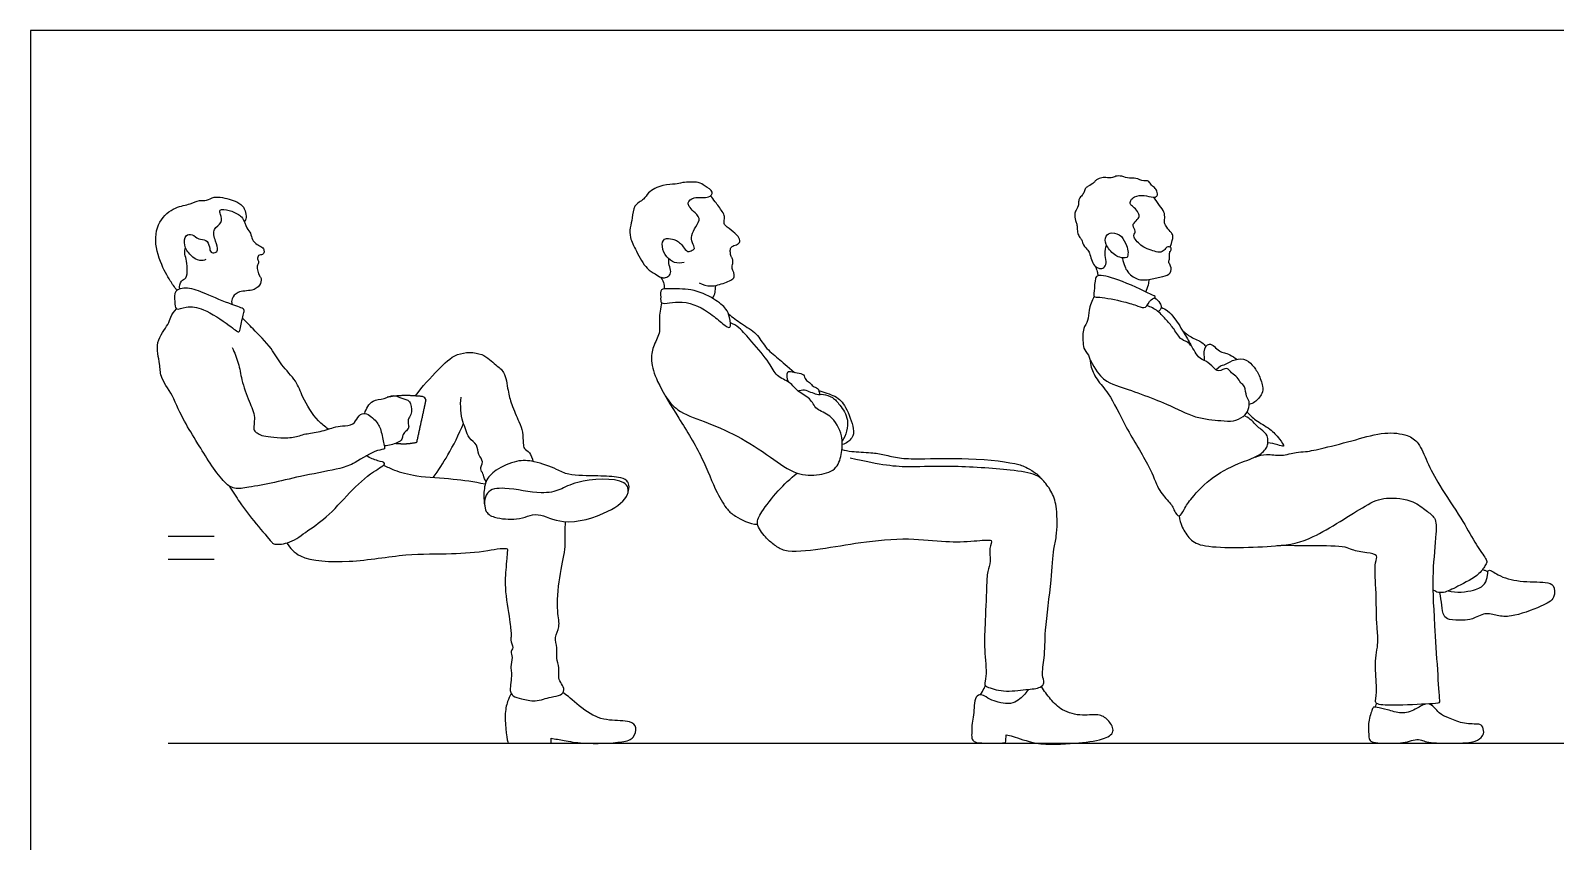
# Model space of a CAD drawing. Header units: millimetres. Extents: x 11.2 to 50.9, y -0.3 to 14.1.
# Drawn here: x 29.382 to 32.754, y 2.042 to 3.835 of the extents above; entities that cross this region are included whole.
import ezdxf

# ---------------------------------------------------------------- set-up
doc = ezdxf.new("R2010")
doc.units = ezdxf.units.MM
for name, color, linetype, true_color in [('AG-DIAGRAM', 7, 'Continuous', 0xfecc66), ('AG-GUIDE', 7, 'Continuous', 0xcccccc), ('AG-PEOPLE', 7, 'Continuous', 0x66ccff), ('X-VPRT', 6, 'Continuous', 0xff00ff)]:
    doc.layers.add(name, color=color, linetype=linetype, true_color=true_color)

msp = doc.modelspace()

# ---------------------------------------------------------------- linework, layer by layer
at = {"layer": 'AG-DIAGRAM'}
msp.add_line((29.6864, 2.2599), (38.5256, 2.2599), dxfattribs=at)
at = {"layer": 'AG-GUIDE'}
for p, q in [((29.6864, 2.7171), (29.788, 2.7171)), ((29.6864, 2.6663), (29.788, 2.6663))]:
    msp.add_line(p, q, dxfattribs=at)
at = {"layer": 'AG-PEOPLE'}
for points, knots in [([(31.7964, 3.3307), (31.7974, 3.3248), (31.8014, 3.3132), (31.8072, 3.301), (31.8287, 3.2815), (31.8587, 3.2842), (31.8844, 3.2907), (31.9052, 3.2964), (31.9041, 3.3144), (31.8996, 3.3197), (31.8984, 3.3256), (31.9016, 3.3311), (31.8998, 3.3381), (31.9008, 3.3436), (31.9013, 3.3463), (31.9021, 3.3467), (31.9041, 3.3485), (31.9056, 3.3571), (31.893, 3.3568), (31.8899, 3.3484), (31.8774, 3.3424), (31.8635, 3.349), (31.8456, 3.3518), (31.8244, 3.3715), (31.8202, 3.3829), (31.8274, 3.3909), (31.8161, 3.4039), (31.8268, 3.4144), (31.836, 3.4234), (31.8296, 3.4352), (31.8211, 3.4454), (31.8124, 3.4497), (31.8145, 3.4603), (31.8229, 3.4689), (31.845, 3.4715), (31.8629, 3.4654), (31.8749, 3.4671), (31.8734, 3.4808), (31.8673, 3.4876), (31.8583, 3.4941), (31.8546, 3.5041), (31.8428, 3.5004), (31.8264, 3.5101), (31.8119, 3.5064), (31.7953, 3.5137), (31.782, 3.5134), (31.7719, 3.5079), (31.7599, 3.51), (31.7482, 3.5097), (31.7364, 3.5038), (31.7343, 3.4981), (31.7208, 3.4902), (31.7146, 3.487), (31.7119, 3.4777), (31.7077, 3.4706), (31.6999, 3.4631), (31.6992, 3.4539), (31.6998, 3.4495), (31.6935, 3.4368), (31.69, 3.4295), (31.692, 3.4146), (31.6959, 3.4071), (31.6964, 3.3976), (31.6971, 3.3858), (31.7021, 3.3773), (31.7075, 3.3712), (31.7084, 3.3605), (31.7205, 3.3487), (31.723, 3.3455), (31.7311, 3.317), (31.7397, 3.3108), (31.7481, 3.3073), (31.7585, 3.3114), (31.7616, 3.3249), (31.7564, 3.3416), (31.7593, 3.3544), (31.7613, 3.3604)], [0, 0, 0, 0, 0.236456, 0.443859, 0.732321, 1.035188, 1.331089, 1.572419, 1.784407, 1.957724, 1.997102, 2.163094, 2.311721, 2.471855, 2.471855, 2.471855, 2.542672, 2.689186, 2.85604, 3.019063, 3.213452, 3.426308, 3.667774, 3.965745, 4.148275, 4.309738, 4.514588, 4.715403, 4.906195, 5.097039, 5.30571, 5.467721, 5.633632, 5.822149, 6.081755, 6.330563, 6.499106, 6.683892, 6.856102, 7.042781, 7.207467, 7.38569, 7.62395, 7.836954, 8.071241, 8.272452, 8.45751, 8.648848, 8.844186, 9.038444, 9.176456, 9.392802, 9.54227, 9.708803, 9.872154, 10.055074, 10.217267, 10.336339, 10.541154, 10.707776, 10.917936, 11.081763, 11.251995, 11.445356, 11.618856, 11.773595, 11.956979, 12.177967, 12.302715, 12.599602, 12.785314, 12.944879, 13.11783, 13.315464, 13.549064, 13.794392, 13.794392, 13.794392, 13.794392]), ([(30.8272, 3.322), (30.8204, 3.3203), (30.8052, 3.3199), (30.7877, 3.3336), (30.7767, 3.3556), (30.7807, 3.3781), (30.802, 3.3735), (30.81, 3.3712), (30.8193, 3.3637), (30.825, 3.3576), (30.834, 3.344), (30.8422, 3.348), (30.8532, 3.3523), (30.8438, 3.366), (30.8424, 3.3823), (30.8523, 3.4008), (30.8658, 3.4203), (30.8468, 3.4346), (30.8386, 3.4454), (30.8336, 3.4543), (30.849, 3.4702), (30.8814, 3.4616), (30.8947, 3.479), (30.8716, 3.4912), (30.8598, 3.5013), (30.8229, 3.4993), (30.808, 3.4944), (30.7796, 3.4949), (30.7464, 3.4781), (30.7397, 3.4606), (30.7137, 3.4491), (30.7136, 3.4202), (30.7068, 3.3993), (30.7068, 3.3758), (30.7212, 3.3474), (30.7425, 3.3074), (30.7625, 3.2977), (30.7748, 3.2881), (30.7862, 3.2878), (30.796, 3.2932), (30.7989, 3.3055), (30.7925, 3.3173), (30.7929, 3.3264), (30.7935, 3.3299)], [0, 0, 0, 0, 0.25867, 0.517635, 0.797276, 1.031886, 1.268022, 1.438768, 1.624494, 1.797712, 2.009157, 2.167064, 2.335168, 2.539155, 2.766065, 3.026568, 3.277742, 3.529525, 3.742603, 3.902709, 4.136868, 4.456273, 4.661037, 4.9188, 5.151592, 5.481045, 5.711106, 6.007076, 6.342796, 6.580583, 6.860129, 7.150004, 7.415643, 7.67865, 8.000469, 8.377715, 8.639829, 8.855845, 9.038837, 9.218801, 9.406313, 9.626561, 9.762177, 9.762177, 9.762177, 9.762177]), ([(29.7056, 3.2604), (29.7004, 3.2671), (29.6902, 3.2821), (29.6793, 3.3002), (29.654, 3.3549), (29.6613, 3.4136), (29.7002, 3.4458), (29.7347, 3.4496), (29.7543, 3.4612), (29.772, 3.457), (29.7876, 3.4708), (29.8257, 3.461), (29.8477, 3.4525), (29.857, 3.4371), (29.8595, 3.4211), (29.8563, 3.4147), (29.8545, 3.4119)], [0, 0, 0, 0, 0.28868, 0.552532, 0.98656, 1.416229, 1.803556, 2.13503, 2.398393, 2.624983, 2.868058, 3.217137, 3.494908, 3.727776, 3.950304, 4.13009, 4.13009, 4.13009, 4.13009]), ([(29.7696, 3.3283), (29.7653, 3.3267), (29.7555, 3.3238), (29.7343, 3.3373), (29.7201, 3.3588), (29.7229, 3.3832), (29.7404, 3.3859), (29.7524, 3.3714), (29.7712, 3.3739), (29.7781, 3.3569), (29.7786, 3.3428), (29.7903, 3.3432), (29.7982, 3.3499), (29.7902, 3.3693), (29.7827, 3.3974), (29.8071, 3.4083), (29.803, 3.4273), (29.7965, 3.4408), (29.8233, 3.4387), (29.8411, 3.4279), (29.852, 3.4217), (29.859, 3.3972), (29.8695, 3.3876), (29.8704, 3.3718), (29.8825, 3.3617), (29.8929, 3.3567), (29.8972, 3.3525), (29.8991, 3.3452), (29.8954, 3.3384), (29.8846, 3.3392), (29.8829, 3.3294), (29.8876, 3.3236), (29.8816, 3.3134), (29.8843, 3.3034), (29.8873, 3.2917), (29.8933, 3.2868), (29.8895, 3.2693), (29.8713, 3.2584), (29.8397, 3.2598), (29.8258, 3.2427), (29.8263, 3.2334), (29.8272, 3.2293)], [0, 0, 0, 0, 0.208834, 0.483988, 0.774446, 1.031519, 1.236746, 1.473468, 1.701215, 1.93055, 2.129234, 2.298084, 2.459201, 2.712407, 3.003533, 3.263423, 3.500097, 3.677693, 3.934766, 4.202827, 4.398854, 4.67747, 4.891537, 5.106373, 5.328458, 5.52064, 5.656729, 5.806626, 5.950769, 6.12186, 6.27928, 6.425573, 6.608133, 6.792309, 6.986069, 7.135015, 7.354749, 7.610764, 7.925208, 8.173247, 8.375519, 8.375519, 8.375519, 8.375519]), ([(30.8606, 3.2769), (30.8686, 3.273), (30.8868, 3.2671), (30.9157, 3.2764), (30.9443, 3.2872), (30.9314, 3.3091), (30.935, 3.3195), (30.9348, 3.33), (30.9304, 3.3353), (30.9293, 3.3443), (30.9288, 3.353), (30.9345, 3.3593), (30.9456, 3.3612), (30.9517, 3.3683), (30.9469, 3.3809), (30.9316, 3.3933), (30.9152, 3.4052), (30.9153, 3.4132), (30.9173, 3.4241), (30.9116, 3.4351), (30.8955, 3.4568), (30.8891, 3.465), (30.8857, 3.4692)], [0, 0, 0, 0, 0.291041, 0.608172, 0.885636, 1.132297, 1.319919, 1.495313, 1.639264, 1.807533, 1.971442, 2.125778, 2.313003, 2.470112, 2.661305, 2.919389, 3.165962, 3.315001, 3.494585, 3.692886, 3.983739, 4.211231, 4.211231, 4.211231, 4.211231]), ([(31.9021, 3.356), (31.9106, 3.3796), (31.9049, 3.3876), (31.8944, 3.3993), (31.8883, 3.4095), (31.8906, 3.42), (31.8893, 3.4343), (31.8781, 3.4476), (31.8701, 3.4602), (31.8657, 3.4664)], [0, 0, 0, 0, 0.290401, 0.611249, 0.875733, 1.129544, 1.421443, 1.750641, 2.130211, 2.130211, 2.130211, 2.130211]), ([(31.8072, 3.3329), (31.7934, 3.3306), (31.7772, 3.3386), (31.7585, 3.36), (31.7573, 3.3812), (31.7733, 3.3904), (31.7885, 3.3844), (31.794, 3.3794)], [0, 0, 0, 0, 0.295417, 0.636039, 0.904955, 1.149399, 1.449293, 1.449293, 1.449293, 1.449293]), ([(31.794, 3.3794), (31.7988, 3.3736), (31.806, 3.3606), (31.8097, 3.344), (31.8082, 3.3364), (31.8072, 3.3329)], [0, 0, 0, 0, 0.2660489, 0.4939771, 0.6796889, 0.6796889, 0.6796889, 0.6796889]), ([(29.7116, 3.2633), (29.711, 3.2692), (29.7131, 3.2827), (29.728, 3.2858), (29.7285, 3.3092), (29.7267, 3.3291), (29.7213, 3.3434), (29.7233, 3.3513), (29.7245, 3.3549)], [0, 0, 0, 0, 0.238687, 0.435319, 0.694117, 0.956407, 1.17378, 1.364861, 1.364861, 1.364861, 1.364861]), ([(31.7365, 3.3135), (31.7381, 3.3099), (31.7406, 3.3025), (31.742, 3.296), (31.7425, 3.2928)], [0, 0, 0, 0, 0.1917833, 0.3678194, 0.3678194, 0.3678194, 0.3678194]), ([(30.7749, 3.2895), (30.7777, 3.2861), (30.7822, 3.2784), (30.7831, 3.2686), (30.7826, 3.2639)], [0, 0, 0, 0, 0.2028644, 0.4158582, 0.4158582, 0.4158582, 0.4158582]), ([(31.7339, 3.2473), (31.7323, 3.2492), (31.7342, 3.2593), (31.7355, 3.287), (31.7421, 3.2961), (31.79, 3.2858), (31.8539, 3.2535), (31.8739, 3.2452), (31.8568, 3.2413), (31.8497, 3.2182), (31.8285, 3.2269), (31.8004, 3.2358), (31.7485, 3.2464), (31.7355, 3.2453), (31.7339, 3.2473)], [0, 0, 0, 0, 0.188921, 0.487375, 0.644717, 1.022323, 1.520274, 1.716175, 1.90175, 2.154914, 2.385788, 2.705999, 3.118498, 3.316567, 3.316567, 3.316567, 3.316567]), ([(31.848, 3.2569), (31.8506, 3.2618), (31.8544, 3.2725), (31.8553, 3.2805), (31.8555, 3.2844)], [0, 0, 0, 0, 0.229678, 0.4234043, 0.4234043, 0.4234043, 0.4234043]), ([(29.7042, 3.2199), (29.7008, 3.2219), (29.7014, 3.2364), (29.6976, 3.2618), (29.7318, 3.2685), (29.7693, 3.2526), (29.8235, 3.2295), (29.8562, 3.2201), (29.8526, 3.2081), (29.8458, 3.1796), (29.844, 3.1638), (29.8183, 3.1867), (29.7659, 3.2205), (29.7288, 3.2267), (29.7081, 3.2175), (29.7042, 3.2199)], [0, 0, 0, 0, 0.227523, 0.496767, 0.789816, 1.159761, 1.610084, 1.913169, 2.085637, 2.402862, 2.58107, 2.869695, 3.332774, 3.68604, 3.953221, 3.953221, 3.953221, 3.953221]), ([(30.7776, 3.2328), (30.7745, 3.2349), (30.7762, 3.2456), (30.7732, 3.2657), (30.7976, 3.2626), (30.8436, 3.2657), (30.8927, 3.2435), (30.9213, 3.2204), (30.9273, 3.2026), (30.9334, 3.1717), (30.9093, 3.1884), (30.8864, 3.2105), (30.8274, 3.2437), (30.7835, 3.229), (30.7776, 3.2328)], [0, 0, 0, 0, 0.202055, 0.429119, 0.667642, 1.05635, 1.473244, 1.803804, 2.059353, 2.318214, 2.553155, 2.888741, 3.35281, 3.730736, 3.730736, 3.730736, 3.730736]), ([(30.8898, 3.2429), (30.8925, 3.247), (30.8965, 3.2558), (30.8962, 3.2637), (30.8972, 3.2713)], [0, 0, 0, 0, 0.2847217, 0.5201573, 0.5201573, 0.5201573, 0.5201573]), ([(31.7339, 3.2473), (31.729, 3.2375), (31.7209, 3.2175), (31.7216, 3.1931), (31.708, 3.177), (31.7089, 3.1453), (31.7111, 3.1288), (31.7259, 3.1131), (31.7245, 3.0935), (31.7395, 3.0611), (31.7691, 3.0325), (31.8032, 2.9557), (31.8552, 2.8763), (31.8745, 2.8235), (31.8862, 2.8075), (31.8981, 2.7942), (31.9075, 2.7841), (31.9106, 2.7724), (31.9227, 2.756), (31.9337, 2.7791), (31.9499, 2.8032), (31.9962, 2.8519), (32.0585, 2.8811), (32.0999, 2.894), (32.1184, 2.9151), (32.1174, 2.9267), (32.1187, 2.94), (32.1034, 2.9531), (32.093, 2.9602), (32.0828, 2.9736), (32.0736, 2.9793), (32.0688, 2.9819)], [0, 0, 0, 0, 0.320569, 0.58933, 0.838733, 1.147436, 1.378478, 1.624323, 1.867041, 2.190257, 2.547649, 3.060264, 3.620592, 4.030874, 4.273708, 4.506663, 4.711104, 4.913377, 5.121579, 5.35792, 5.669891, 6.126187, 6.597142, 6.966562, 7.243802, 7.427266, 7.62265, 7.865368, 8.068387, 8.29425, 8.52084, 8.52084, 8.52084, 8.52084]), ([(31.8675, 3.2441), (31.8721, 3.2412), (31.8794, 3.233), (31.8828, 3.2243), (31.881, 3.2188), (31.8778, 3.2146), (31.8758, 3.2131)], [0, 0, 0, 0, 0.2271515, 0.3929438, 0.5229984, 0.6774549, 0.6774549, 0.6774549, 0.6774549]), ([(29.8275, 3.1341), (29.8328, 3.1229), (29.8427, 3.0993), (29.8479, 3.0624), (29.8642, 3.0149), (29.8806, 2.9826), (29.8728, 2.9507), (29.8832, 2.9455), (29.893, 2.9384), (29.914, 2.9369), (29.9421, 2.9329), (29.9733, 2.9371), (29.9869, 2.9436), (30.0183, 2.946), (30.0516, 2.9578), (30.0705, 2.9612), (30.0966, 2.9621), (30.1045, 2.9797), (30.1187, 2.9945), (30.1462, 2.9732), (30.1576, 2.9524), (30.1624, 2.9224), (30.1671, 2.9078), (30.1456, 2.9093), (30.098, 2.8777), (30.067, 2.8656), (29.9857, 2.8518), (29.9234, 2.8357), (29.8664, 2.8255), (29.8324, 2.8198), (29.8021, 2.8399), (29.7503, 2.9243), (29.7235, 2.9668), (29.7036, 3.0082), (29.6952, 3.0279), (29.6858, 3.0429), (29.6668, 3.0704), (29.6697, 3.0978), (29.6545, 3.1462), (29.6873, 3.1837), (29.6904, 3.2013), (29.6995, 3.2142), (29.7042, 3.2199)], [0, 0, 0, 0, 0.347157, 0.696325, 1.0982, 1.446157, 1.747318, 1.917366, 2.110392, 2.366338, 2.67767, 2.990894, 3.210454, 3.525863, 3.865102, 4.120111, 4.394125, 4.635302, 4.862825, 5.170204, 5.45876, 5.773692, 5.958964, 6.184478, 6.609404, 6.952156, 7.458567, 7.930318, 8.362655, 8.672498, 8.964316, 9.525886, 9.959095, 10.376534, 10.376534, 10.376534, 10.745551, 11.048477, 11.438225, 11.821641, 12.061659, 12.329349, 12.329349, 12.329349, 12.329349]), ([(30.7776, 3.2328), (30.7751, 3.2208), (30.7703, 3.1967), (30.7756, 3.1652), (30.7567, 3.1363), (30.7528, 3.1029), (30.7669, 3.0558), (30.8162, 2.9763), (30.8677, 2.8941), (30.8963, 2.8156), (30.9219, 2.7755), (30.9384, 2.7618), (30.9719, 2.7431), (30.9896, 2.7437)], [0, 0, 0, 0, 0.355179, 0.679407, 1.01279, 1.341978, 1.743784, 2.310277, 2.898913, 3.436283, 3.822495, 4.106822, 4.497325, 4.497325, 4.497325, 4.497325]), ([(30.9251, 3.2083), (30.9347, 3.2011), (30.9533, 3.1861), (30.989, 3.1662), (31.0053, 3.1339), (31.0352, 3.1099), (31.0548, 3.0933), (31.0711, 3.079)], [0, 0, 0, 0, 0.3532, 0.7222, 1.069837, 1.429587, 1.798716, 1.798716, 1.798716, 1.798716]), ([(31.7247, 3.1071), (31.7476, 3.0625), (31.7857, 3.0493), (31.8967, 3.0112), (31.9534, 2.9779), (32.013, 2.9726), (32.0411, 2.9699), (32.0641, 2.9803), (32.0762, 2.9956), (32.0784, 3.0157), (32.069, 3.0258), (32.069, 3.0485), (32.057, 3.0554), (32.0515, 3.0692), (32.037, 3.0766), (32.0283, 3.0925), (32.0085, 3.0785), (31.9976, 3.09), (31.9817, 3.1055), (31.9622, 3.1095), (31.9475, 3.1468), (31.9254, 3.1491), (31.9111, 3.1757), (31.8939, 3.1941), (31.8754, 3.2159), (31.8592, 3.2238), (31.8509, 3.2267)], [0, 0, 0, 0, 0.384207, 0.984, 1.454208, 1.874746, 2.170929, 2.441515, 2.686303, 2.924499, 3.128437, 3.382895, 3.581672, 3.789765, 4.016058, 4.227795, 4.466458, 4.673001, 4.934144, 5.178019, 5.512926, 5.761579, 6.057065, 6.344178, 6.640158, 6.928531, 6.928531, 6.928531, 6.928531]), ([(31.882, 3.2229), (31.8871, 3.2208), (31.8976, 3.2153), (31.9126, 3.1985), (31.9346, 3.1635), (31.9444, 3.1461), (31.9492, 3.137)], [0, 0, 0, 0, 0.227395, 0.492827, 0.852114, 1.164027, 1.164027, 1.164027, 1.164027]), ([(30.0401, 2.9536), (30.0326, 2.9591), (30.0107, 2.9767), (29.9822, 3.0238), (29.971, 3.0605), (29.9348, 3.0955), (29.9164, 3.1323), (29.8734, 3.1755), (29.8584, 3.1911), (29.8504, 3.1988)], [8.281501, 8.281501, 8.281501, 8.281501, 8.501785, 8.951356, 9.306364, 9.696164, 10.069653, 10.506703, 10.834099, 10.834099, 10.834099, 10.834099]), ([(30.7859, 3.0264), (30.7935, 3.0152), (30.8115, 2.992), (30.8734, 2.9704), (30.9457, 2.9401), (31.017, 2.8936), (31.0735, 2.8511), (31.1251, 2.8508), (31.1678, 2.8645), (31.1757, 2.9033), (31.1796, 2.9391), (31.1537, 2.987), (31.118, 2.9946), (31.1072, 3.0235), (31.0766, 3.036), (31.0624, 3.0588), (31.0292, 3.0694), (31.0169, 3.1021), (30.9781, 3.1446), (30.951, 3.1776), (30.936, 3.1861), (30.9296, 3.1889)], [0, 0, 0, 0, 0.359688, 0.807402, 1.312521, 1.836947, 2.304169, 2.700627, 3.057024, 3.390943, 3.732349, 4.130869, 4.455377, 4.75036, 5.063842, 5.352075, 5.665721, 5.993081, 6.42096, 6.753295, 6.986152, 6.986152, 6.986152, 6.986152]), ([(31.9288, 3.1726), (31.9347, 3.1669), (31.9463, 3.1561), (31.9737, 3.1474), (31.9776, 3.1396), (31.9811, 3.1365)], [0, 0, 0, 0, 0.2779226, 0.5692169, 0.76196, 0.76196, 0.76196, 0.76196]), ([(31.978, 3.1052), (31.9792, 3.1082), (31.9728, 3.1253), (31.9892, 3.1512), (32.0122, 3.1201), (32.0282, 3.1236), (32.0448, 3.1116), (32.0492, 3.108)], [0, 0, 0, 0, 0.175144, 0.3548201, 0.5737115, 0.8067726, 0.9296929, 0.9296929, 0.9296929, 0.9296929]), ([(30.2332, 3.0272), (30.2477, 3.048), (30.2828, 3.084), (30.3212, 3.1246), (30.3818, 3.1248), (30.4092, 3.0949), (30.4318, 3.0815), (30.4372, 3.0379), (30.4449, 3.0089), (30.4616, 2.9702), (30.4711, 2.9483), (30.4707, 2.9229), (30.4727, 2.9098), (30.4869, 2.9027), (30.4916, 2.8891), (30.4926, 2.8823)], [0, 0, 0, 0, 0.496342, 0.916149, 1.331864, 1.683566, 1.964993, 2.326127, 2.650642, 3.014043, 3.297183, 3.578374, 3.775127, 3.98869, 4.24713, 4.24713, 4.24713, 4.24713]), ([(32.0033, 3.0846), (32.0115, 3.0943), (32.0228, 3.0947), (32.0392, 3.1067), (32.0654, 3.1116), (32.0849, 3.0956), (32.0977, 3.0761), (32.1076, 3.0491), (32.1068, 3.032), (32.0902, 3.0125), (32.0814, 3.0096), (32.077, 3.0084)], [0, 0, 0, 0, 0.223245, 0.49613, 0.795324, 1.085038, 1.380353, 1.697671, 1.94365, 2.236778, 2.458943, 2.458943, 2.458943, 2.458943]), ([(31.0578, 3.0579), (31.0543, 3.0643), (31.0533, 3.0827), (31.0634, 3.0807), (31.0769, 3.0776), (31.0928, 3.076), (31.0942, 3.0617), (31.1057, 3.0577), (31.1111, 3.0469), (31.1239, 3.0458), (31.1264, 3.0351), (31.1264, 3.0304)], [0, 0, 0, 0, 0.26487, 0.408407, 0.625939, 0.838154, 1.029565, 1.217021, 1.40435, 1.590451, 1.800719, 1.800719, 1.800719, 1.800719]), ([(31.0793, 3.0377), (31.0838, 3.0393), (31.0933, 3.0436), (31.1204, 3.028), (31.1347, 3.0325), (31.1569, 3.0244), (31.1722, 3.0068), (31.1949, 2.9739), (31.1851, 2.9405), (31.1768, 2.9269)], [0, 0, 0, 0, 0.212883, 0.513639, 0.730395, 0.989701, 1.263451, 1.607283, 1.996909, 1.996909, 1.996909, 1.996909]), ([(31.1248, 3.0393), (31.1364, 3.0352), (31.1656, 3.027), (31.1854, 3.0043), (31.2039, 2.9557), (31.2009, 2.9333), (31.1851, 2.9219), (31.1769, 2.9194)], [2.463661, 2.463661, 2.463661, 2.463661, 2.75639, 3.08591, 3.484037, 3.74196, 4.02769, 4.02769, 4.02769, 4.02769]), ([(30.1208, 2.9884), (30.1222, 2.9939), (30.1274, 3.0042), (30.1383, 3.0183), (30.1638, 3.0198), (30.1849, 3.0312), (30.1976, 3.0222), (30.2168, 3.0193), (30.2241, 3.0074), (30.2255, 2.9879), (30.2155, 2.9756), (30.2176, 2.9629), (30.2187, 2.9557), (30.2105, 2.9482), (30.2041, 2.9405), (30.2044, 2.9307), (30.1918, 2.9221), (30.1738, 2.9167), (30.1642, 2.917)], [0, 0, 0, 0, 0.234948, 0.464664, 0.749327, 1.016948, 1.229897, 1.479576, 1.666118, 2.022767, 2.237167, 2.435939, 2.582454, 2.765751, 2.945211, 3.110163, 3.321088, 3.625243, 3.625243, 3.625243, 3.625243]), ([(30.3893, 2.8381), (30.383, 2.8461), (30.3843, 2.8558), (30.3735, 2.8652), (30.3856, 2.8821), (30.3701, 2.8971), (30.3716, 2.9203), (30.3499, 2.9323), (30.345, 2.9536), (30.3355, 2.9703), (30.3314, 3.0064), (30.3337, 3.0241)], [0, 0, 0, 0, 0.210619, 0.419672, 0.661169, 0.92164, 1.199218, 1.484126, 1.754507, 2.022009, 2.465379, 2.465379, 2.465379, 2.465379]), ([(32.072, 2.9914), (32.0781, 2.9851), (32.0905, 2.9726), (32.1237, 2.9549), (32.1422, 2.9349), (32.1579, 2.9119), (32.1379, 2.9208), (32.1251, 2.9223), (32.1177, 2.9238)], [0, 0, 0, 0, 0.287482, 0.626382, 0.938249, 1.173277, 1.373265, 1.640274, 1.640274, 1.640274, 1.640274]), ([(30.2723, 2.8467), (30.2839, 2.8628), (30.3058, 2.8959), (30.3291, 2.9423), (30.339, 2.9662)], [0, 0, 0, 0, 0.4383987, 0.9394303, 0.9394303, 0.9394303, 0.9394303]), ([(32.0898, 2.8921), (32.098, 2.895), (32.1154, 2.9004), (32.1478, 2.8927), (32.1806, 2.904), (32.2022, 2.9029), (32.2447, 2.9126), (32.3127, 2.9299), (32.374, 2.9485), (32.4266, 2.9428), (32.4533, 2.9238), (32.4705, 2.8791), (32.497, 2.8285), (32.5459, 2.7577), (32.5735, 2.7065), (32.5967, 2.6723), (32.6035, 2.6616), (32.599, 2.6527), (32.5857, 2.6306), (32.5391, 2.6066), (32.5083, 2.5912), (32.4919, 2.5927), (32.4855, 2.5968), (32.4829, 2.5991)], [0, 0, 0, 0, 0.286422, 0.607531, 0.930451, 1.18708, 1.549622, 2.025411, 2.480717, 2.875944, 3.183241, 3.559244, 3.99068, 4.510863, 4.950197, 5.302473, 5.48522, 5.644966, 5.922171, 6.333459, 6.663666, 6.877739, 7.059383, 7.059383, 7.059383, 7.059383]), ([(31.1759, 2.9087), (31.1832, 2.9067), (31.1977, 2.9034), (31.2418, 2.9024), (31.2704, 2.8973), (31.3035, 2.8887), (31.3506, 2.8877), (31.47, 2.8914), (31.5638, 2.8783), (31.5833, 2.8702), (31.6121, 2.8521), (31.6147, 2.8461)], [0, 0, 0, 0, 0.268052, 0.632909, 0.958525, 1.320022, 1.717032, 2.332777, 3.11545, 3.439903, 3.589517, 3.589517, 3.589517, 3.589517]), ([(29.8209, 2.8284), (29.8293, 2.8155), (29.8489, 2.7837), (29.8769, 2.7486), (29.9143, 2.705), (29.9189, 2.6987), (29.9547, 2.6992), (29.99, 2.7268), (30.0384, 2.7576), (30.0863, 2.8143), (30.1336, 2.8576), (30.1743, 2.879), (30.1486, 2.8831), (30.133, 2.8898), (30.1242, 2.8947)], [3.350293, 3.350293, 3.350293, 3.350293, 3.620747, 4.067354, 4.479272, 4.628326, 4.942136, 5.32639, 5.756539, 6.247912, 6.725063, 7.038442, 7.267181, 7.526562, 7.526562, 7.526562, 7.526562]), ([(30.1626, 2.8744), (30.1703, 2.8702), (30.1871, 2.862), (30.2377, 2.8474), (30.3161, 2.8451), (30.361, 2.8378), (30.3874, 2.8327)], [0, 0, 0, 0, 0.292009, 0.699239, 1.208973, 1.6678, 1.6678, 1.6678, 1.6678]), ([(30.7027, 2.8117), (30.7075, 2.8283), (30.7012, 2.8428), (30.6801, 2.8484), (30.6365, 2.8508), (30.571, 2.8505), (30.5462, 2.8655), (30.4951, 2.884), (30.457, 2.8861), (30.4103, 2.8648), (30.3862, 2.8408), (30.3836, 2.8063), (30.3847, 2.7926), (30.3859, 2.7858)], [0, 0, 0, 0, 0.214549, 0.469208, 0.85579, 1.30988, 1.620248, 2.029413, 2.385016, 2.784031, 3.110886, 3.433455, 3.69271, 3.69271, 3.69271, 3.69271]), ([(31.0261, 2.6983), (31.0336, 2.6932), (31.0496, 2.68), (31.1334, 2.6886), (31.2164, 2.7044), (31.3229, 2.7146), (31.405, 2.7037), (31.4657, 2.7054), (31.5161, 2.712), (31.499, 2.693), (31.5071, 2.6621), (31.4967, 2.6381), (31.4961, 2.6026), (31.4924, 2.5196), (31.4901, 2.469), (31.4977, 2.4097), (31.4902, 2.3894), (31.4979, 2.3829), (31.5356, 2.3716), (31.5808, 2.3785), (31.6149, 2.3804), (31.6249, 2.3935), (31.6169, 2.411), (31.6255, 2.4514), (31.6241, 2.5107), (31.6403, 2.6172), (31.6424, 2.6881), (31.6522, 2.716), (31.6527, 2.7783), (31.6426, 2.8127), (31.6229, 2.8397), (31.6038, 2.8557), (31.5431, 2.865), (31.413, 2.8734), (31.3079, 2.8681), (31.265, 2.8738), (31.1942, 2.8894)], [0, 0, 0, 0, 0.292616, 0.790963, 1.327444, 1.908341, 2.419377, 2.876031, 3.259474, 3.602125, 3.910882, 4.189669, 4.524877, 5.035129, 5.456609, 5.886788, 6.126912, 6.278545, 6.622062, 7.018784, 7.33935, 7.536907, 7.767057, 8.117367, 8.558008, 9.152286, 9.619381, 9.925786, 10.362, 10.706877, 11.021609, 11.289749, 11.715792, 12.375684, 12.954829, 13.907056, 13.907056, 13.907056, 13.907056]), ([(30.4081, 2.7592), (30.3981, 2.7621), (30.3836, 2.7716), (30.3857, 2.82), (30.4332, 2.8265), (30.5098, 2.8085), (30.5542, 2.8185), (30.5874, 2.8412), (30.7004, 2.8487), (30.7081, 2.8045), (30.6588, 2.7663), (30.5619, 2.7377), (30.5066, 2.7696), (30.4806, 2.7609), (30.4565, 2.753), (30.4218, 2.7552), (30.4081, 2.7592)], [0, 0, 0, 0, 0.286833, 0.633108, 0.994333, 1.504909, 1.873618, 2.245622, 2.818839, 3.113912, 3.54456, 4.115355, 4.549265, 4.825189, 5.112974, 5.507536, 5.507536, 5.507536, 5.507536]), ([(31.0261, 2.6983), (31.019, 2.7033), (31.007, 2.7144), (30.9831, 2.7449), (30.9992, 2.7725), (31.0347, 2.8193), (31.0619, 2.8445), (31.0768, 2.8566)], [0, 0, 0, 0, 0.287438, 0.61495, 0.911918, 1.343808, 1.771284, 1.771284, 1.771284, 1.771284]), ([(31.9218, 2.7622), (31.9229, 2.7536), (31.9273, 2.7366), (31.9457, 2.708), (31.9807, 2.6888), (32.142, 2.6936), (32.215, 2.7069), (32.3324, 2.786), (32.3763, 2.8053), (32.4405, 2.7974), (32.467, 2.7737), (32.4908, 2.7584), (32.4906, 2.7191), (32.4802, 2.6312), (32.4858, 2.5335), (32.4968, 2.3579), (32.498, 2.3474), (32.4712, 2.3468), (32.3998, 2.3421), (32.3575, 2.3446), (32.3554, 2.3541), (32.3606, 2.382), (32.3525, 2.4359), (32.3638, 2.4832), (32.3579, 2.5165), (32.3583, 2.6007), (32.3525, 2.6557), (32.3635, 2.6766), (32.3354, 2.6806), (32.3041, 2.6859), (32.2886, 2.6955), (32.2163, 2.6956), (32.1639, 2.6964), (32.1381, 2.6961)], [0, 0, 0, 0, 0.28626, 0.598089, 0.942903, 1.639027, 2.159612, 2.805824, 3.204008, 3.634527, 3.968445, 4.245253, 4.576568, 5.090548, 5.696582, 6.395482, 6.53172, 6.789571, 7.288493, 7.633585, 7.77419, 8.062026, 8.438229, 8.819064, 9.146969, 9.664771, 10.087827, 10.30727, 10.57286, 10.892286, 11.12606, 11.603386, 12.056639, 12.056639, 12.056639, 12.056639]), ([(29.9482, 2.702), (29.9567, 2.691), (29.9755, 2.6636), (30.0919, 2.6567), (30.2092, 2.6795), (30.3118, 2.677), (30.3859, 2.683), (30.4389, 2.694), (30.4355, 2.6817), (30.4355, 2.6718), (30.433, 2.6463), (30.4288, 2.5992), (30.4431, 2.5265), (30.4429, 2.5112), (30.4461, 2.4971), (30.4419, 2.4878), (30.451, 2.4704), (30.4423, 2.4625), (30.449, 2.4489), (30.4424, 2.4284), (30.4459, 2.4156), (30.4447, 2.4043), (30.4428, 2.3841), (30.4422, 2.3742), (30.448, 2.362), (30.4685, 2.3576), (30.4982, 2.35), (30.5317, 2.3627), (30.5538, 2.3639), (30.5643, 2.3772), (30.5557, 2.3912), (30.5481, 2.4038), (30.5521, 2.4269), (30.5435, 2.4473), (30.5474, 2.4704), (30.5391, 2.494), (30.5541, 2.5174), (30.5448, 2.5507), (30.5502, 2.63), (30.566, 2.6863), (30.5629, 2.7245), (30.5645, 2.7412), (30.5651, 2.7492)], [0, 0, 0, 0, 0.3673, 0.959207, 1.598055, 2.170309, 2.681333, 3.051376, 3.195835, 3.374843, 3.654742, 4.057345, 4.469843, 4.691968, 4.896587, 5.075764, 5.311816, 5.483306, 5.690162, 5.951202, 6.153824, 6.346697, 6.601547, 6.782429, 6.973048, 7.225948, 7.541818, 7.881029, 8.145182, 8.350331, 8.5673, 8.783985, 9.051137, 9.316777, 9.588071, 9.862894, 10.144411, 10.468576, 10.905422, 11.34561, 11.691583, 11.970448, 11.970448, 11.970448, 11.970448]), ([(32.5165, 2.596), (32.5347, 2.5915), (32.5725, 2.5952), (32.5994, 2.6091), (32.6041, 2.6296), (32.6047, 2.6473), (32.6298, 2.6274), (32.6745, 2.6154), (32.73, 2.6167), (32.7522, 2.6108), (32.7542, 2.5776), (32.7216, 2.561), (32.6574, 2.5371), (32.6261, 2.5409), (32.5979, 2.5495), (32.5703, 2.5325), (32.5494, 2.5315), (32.5192, 2.5311), (32.5051, 2.541), (32.5035, 2.5636), (32.4999, 2.583), (32.4985, 2.5924)], [0, 0, 0, 0, 0.421289, 0.717782, 0.969974, 1.155693, 1.421836, 1.820551, 2.239469, 2.484124, 2.762937, 3.092545, 3.55744, 3.871796, 4.164232, 4.470738, 4.732887, 5.035687, 5.250468, 5.522148, 5.778004, 5.778004, 5.778004, 5.778004]), ([(32.5929, 2.6435), (32.5951, 2.6427), (32.5995, 2.6411), (32.6032, 2.6399), (32.605, 2.6392)], [0, 0, 0, 0, 0.1483172, 0.2841593, 0.2841593, 0.2841593, 0.2841593]), ([(30.4448, 2.3694), (30.4415, 2.3632), (30.4353, 2.3507), (30.4276, 2.3125), (30.4362, 2.2627), (30.438, 2.2599), (30.4724, 2.2599), (30.5027, 2.2599), (30.533, 2.2599), (30.5329, 2.2636), (30.5328, 2.2674), (30.5327, 2.2711)], [0, 0, 0, 0, 0.260628, 0.611128, 1.327545, 1.327545, 1.327545, 1.869865, 1.869865, 1.869865, 2.060775, 2.060775, 2.060775, 2.060775]), ([(30.5327, 2.2711), (30.5423, 2.269), (30.5633, 2.2653), (30.6041, 2.2575), (30.6882, 2.2603), (30.716, 2.2689), (30.7243, 2.2954), (30.7064, 2.3111), (30.6592, 2.3075), (30.6132, 2.3241), (30.5719, 2.3632), (30.563, 2.3685), (30.559, 2.3714)], [2.060775, 2.060775, 2.060775, 2.060775, 2.369596, 2.744699, 3.267004, 3.564633, 3.829105, 4.075551, 4.456941, 4.86613, 5.284698, 5.503894, 5.503894, 5.503894, 5.503894]), ([(31.5892, 2.3786), (31.5866, 2.375), (31.5806, 2.3681), (31.5559, 2.3412), (31.5119, 2.3519), (31.5003, 2.3582), (31.4947, 2.3618), (31.4916, 2.3644), (31.4835, 2.3678), (31.4685, 2.3634), (31.4681, 2.3209), (31.4635, 2.3055), (31.4632, 2.2819), (31.4625, 2.2683), (31.471, 2.2608), (31.4867, 2.26), (31.5209, 2.2594), (31.5381, 2.2604), (31.5386, 2.2659), (31.5391, 2.2719), (31.5396, 2.2778), (31.5446, 2.2768), (31.5557, 2.2755), (31.6084, 2.2535), (31.6902, 2.2598), (31.7493, 2.2645), (31.7827, 2.2835), (31.7667, 2.3101), (31.7461, 2.3259), (31.7075, 2.3183), (31.662, 2.33), (31.6374, 2.3566), (31.623, 2.3752), (31.6171, 2.3852)], [-1.146404, -1.146404, -1.146404, -1.146404, -0.939373, -0.615863, -0.252632, 0, 0, 0, 0.195842, 0.38862, 0.740397, 0.983509, 1.252486, 1.453747, 1.61398, 1.837997, 2.245668, 2.245668, 2.245668, 2.484778, 2.484778, 2.484778, 2.704028, 3.11673, 3.637278, 4.079326, 4.38227, 4.658642, 4.937617, 5.282909, 5.66394, 5.999449, 6.331887, 6.331887, 6.331887, 6.331887]), ([(31.4824, 2.3664), (31.4853, 2.371), (31.4893, 2.3784), (31.4923, 2.3852), (31.4932, 2.3874)], [0, 0, 0, 0, 0.2289338, 0.335382, 0.335382, 0.335382, 0.335382]), ([(32.467, 2.3462), (32.4598, 2.3444), (32.4413, 2.3311), (32.4133, 2.3234), (32.3833, 2.3338), (32.3654, 2.3372), (32.3595, 2.3385), (32.3562, 2.3392), (32.351, 2.3406), (32.3474, 2.3307), (32.3387, 2.303), (32.3414, 2.2803), (32.3409, 2.2666), (32.3521, 2.2606), (32.3746, 2.2596), (32.422, 2.2594), (32.4382, 2.2673), (32.4554, 2.2684), (32.4658, 2.2627), (32.4867, 2.2594), (32.5343, 2.2599), (32.5695, 2.2603), (32.591, 2.2706), (32.5969, 2.2834), (32.5929, 2.3), (32.58, 2.3025), (32.5472, 2.3017), (32.5179, 2.3162), (32.4957, 2.3238), (32.4826, 2.3448), (32.474, 2.3466)], [5.719492, 5.719492, 5.719492, 5.719492, 5.95799, 6.274904, 6.589426, 6.860566, 6.860566, 6.860566, 7.015659, 7.176665, 7.481084, 7.755319, 7.949014, 8.126536, 8.397259, 8.782735, 9.024352, 9.244986, 9.433518, 9.685681, 10.076379, 10.415863, 10.675492, 10.877513, 11.090812, 11.278761, 11.598296, 11.919644, 12.193057, 12.49976, 12.49976, 12.49976, 12.49976]), ([(32.3563, 2.3392), (32.3568, 2.3412), (32.3575, 2.3438), (32.3581, 2.3469), (32.3583, 2.3477)], [0, 0, 0, 0, 0.1401886, 0.1908548, 0.1908548, 0.1908548, 0.1908548])]:
    msp.add_open_spline(points, degree=3, knots=knots, dxfattribs=at)
msp.add_rational_spline([(30.1894, 2.9223), (30.2026, 2.9213), (30.2157, 2.9203), (30.2361, 2.9248), (30.2428, 2.9556), (30.2495, 2.9864), (30.2562, 3.0173), (30.2566, 3.0192), (30.2562, 3.0212), (30.25, 3.0256), (30.226, 3.0278), (30.2019, 3.03), (30.1702, 3.024)], [1, 1, 1, 1, 1, 1, 1, 0.941095703329, 0.941095703329, 1, 1, 1, 1], degree=3, knots=[0, 0, 0, 0, 0.381688, 0.381688, 0.381688, 0.922391, 0.922391, 0.922391, 0.962097, 0.962097, 0.962097, 1.422403, 1.422403, 1.422403, 1.422403], dxfattribs=at)
at = {"layer": 'X-VPRT'}
msp.add_lwpolyline([(29.3816, 3.8347), (29.3816, 2.0059), (38.8304, 2.0059), (38.8304, 3.8347)], close=True, dxfattribs=at)

doc.saveas('drawing.dxf')
